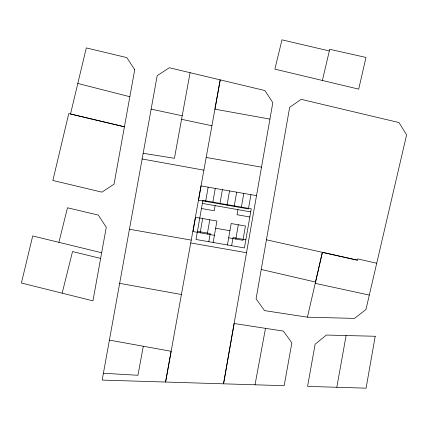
<?xml version="1.0" encoding="UTF-8"?>
<svg xmlns="http://www.w3.org/2000/svg" width="428" height="428" viewBox="0 0 428 428"><rect width="100%" height="100%" fill="white"/><g stroke="black" fill="none" stroke-linecap="round" stroke-linejoin="round"><path stroke-width="0.64" d="M200.154 232.811L202.653 218.548M205.649 201.438L208.142 187.175M207.286 234.057L209.784 219.794M212.775 202.685L215.273 188.422M208.816 241.713L210.239 233.57L197.458 231.334M215.129 205.638L214.23 210.753L201.449 208.516M213.165 242.473L216.916 221.046L195.521 217.301L193.028 231.564L214.417 235.304M219.906 203.931L222.405 189.668M227.038 205.178L229.531 190.92M227.423 244.971L231.174 223.539L245.437 226.038L242.938 240.295L228.68 237.802M234.169 206.424L236.663 192.167M231.634 245.704L233.057 237.561L245.843 239.798M237.941 209.64L237.048 214.744L249.834 216.985M235.807 239.049L238.305 224.786M241.301 207.676L243.794 193.413M250.926 194.66L248.427 208.923L198.517 200.186L201.01 185.929L256.527 195.639M269.929 119.102L272.823 102.661L264.879 90.543L169.333 67.742L157.194 75.66L102.169 380.091L284.176 385.687L291.859 342.876L283.427 331.106L234.127 323.493L223.544 383.82L269.929 119.102L214.931 109.167L220.217 79.87L165.577 382.049L171.13 351.276L109.391 340.116M261.23 269.453L256.083 298.835L264.52 310.605L307.422 317.185L354.502 318.395L365.951 309.524L406.6 134.874L398.976 122.552L301.173 99.344L289.665 107.289L261.23 269.453L315.527 282.047M336.815 387.276L346.102 335.547M100.633 258.416L106.272 227.3L98.328 215.097L67.474 207.778L58.904 242.339L32.71 235.956L21.4 283.015L92.951 300.852L100.633 258.416L72.525 251.568L62.151 293.159M190.086 72.701L174.426 158.296L143.166 153.294M143.31 346.252L137.939 375.276L103.399 373.259M255.018 384.799L265.504 328.324M376.742 263.215L357.664 258.897L357.348 260.171L322.38 252.322L315.238 283.352L369.305 295.079M307.422 317.185L322.38 252.322M329.335 50.948L329.721 49.3L365.988 57.438L358.696 89.131L274.872 69.133L281.988 39.836L329.335 50.948L322.402 80.475M206.194 157.451L261.513 167.155M202.342 203.396L250.728 211.881M215.659 228.215L229.922 230.708M190.738 242.96L246.517 252.718M129.433 229.248L191.246 240.119M142.112 158.991L203.883 170.157M119.647 283.352L181.386 294.512M181.558 119.305L211.919 125.752M151.143 109.124L182.2 115.774M266.43 239.782L357.348 260.171M58.904 242.339L101.655 252.745M77.81 83.46L129.85 96.723M202.872 200.374L196.029 239.477L244.415 247.94L251.257 208.843L202.872 200.374M375.206 336.264L366.084 388.164L307.572 386.393L315.136 344.214L326.361 335.054L375.206 336.264M134.729 69.716L114.041 184.201L101.928 192.14L52.869 180.477L68.758 113.591L124.414 126.795L70.524 113.998L86.296 47.92L126.816 57.598L134.729 69.716"/></g></svg>
